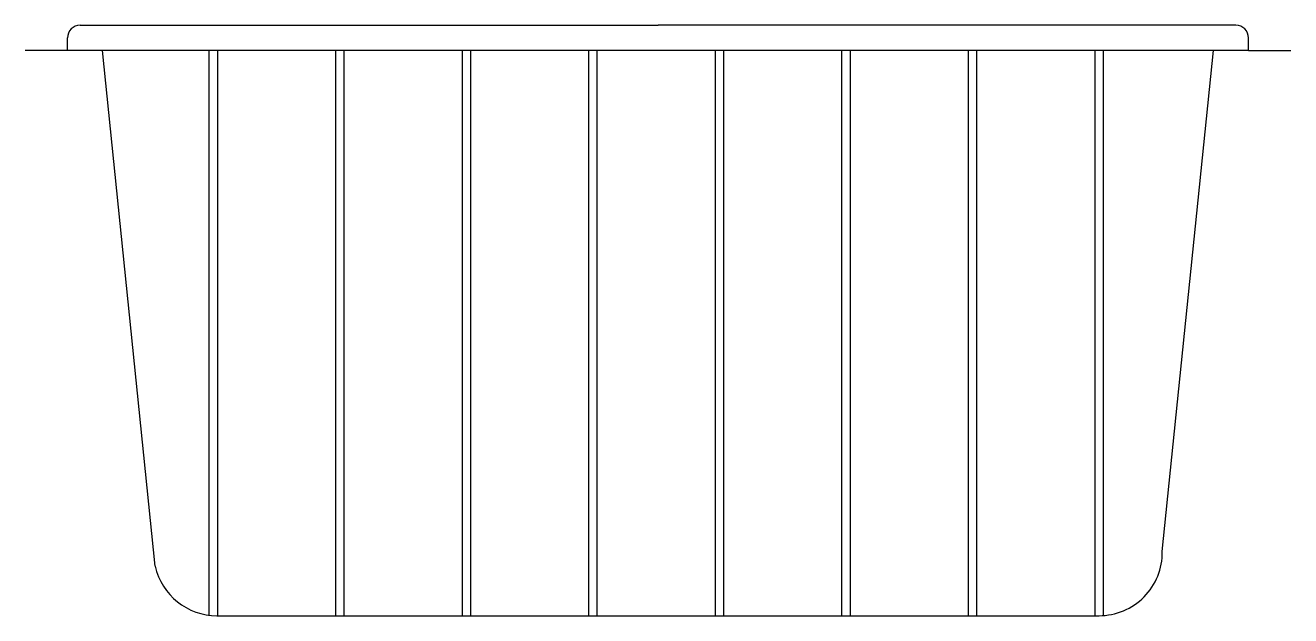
# Model space of a CAD drawing. Extents: x -1175.03 to -1172.03, y 342.66 to 344.06.
import ezdxf

# ---------------------------------------------------------------- set-up
doc = ezdxf.new("R2010")
doc.units = 0
doc.header["$LTSCALE"] = 10
doc.header["$MEASUREMENT"] = 0
doc.layers.add('Piscinas_Fibratec', color=4, linetype='CONTINUOUS')

msp = doc.modelspace()

# ---------------------------------------------------------------- linework, layer by layer
at = {"layer": 'Piscinas_Fibratec', "color": 2}
for p, q in [((-1174.9047, 344.056), (-1173.5347, 344.056)), ((-1172.1647, 344.056), (-1173.5347, 344.056)), ((-1174.9347, 343.996), (-1174.9347, 344.026)), ((-1174.9347, 343.996), (-1174.9347, 344.026)), ((-1172.1347, 343.996), (-1172.1347, 344.026)), ((-1174.9347, 343.996), (-1175.0347, 343.996)), ((-1172.1347, 343.996), (-1174.9347, 343.996)), ((-1172.1347, 343.996), (-1172.0347, 343.996))]:
    msp.add_line(p, q, dxfattribs=at)
at = {"layer": 'Piscinas_Fibratec'}
for p, q in [((-1174.7267, 342.7731), (-1174.8517, 343.996)), ((-1172.3392, 342.8078), (-1172.2178, 343.996)), ((-1174.5804, 342.656), (-1172.4892, 342.656))]:
    msp.add_line(p, q, dxfattribs=at)
at = {"layer": 'Piscinas_Fibratec', "color": 1}
for p, q in [((-1174.5994, 343.996), (-1174.5994, 342.656)), ((-1174.5794, 343.996), (-1174.5794, 342.656)), ((-1174.2994, 343.996), (-1174.2994, 342.656)), ((-1174.2794, 343.996), (-1174.2794, 342.656)), ((-1173.9994, 343.996), (-1173.9994, 342.656)), ((-1173.9794, 343.996), (-1173.9794, 342.656)), ((-1173.6994, 343.996), (-1173.6994, 342.656)), ((-1173.6794, 343.996), (-1173.6794, 342.656)), ((-1173.3994, 343.996), (-1173.3994, 342.656)), ((-1173.3794, 343.996), (-1173.3794, 342.656)), ((-1173.0994, 343.996), (-1173.0994, 342.656)), ((-1173.0794, 343.996), (-1173.0794, 342.656)), ((-1172.7994, 343.996), (-1172.7994, 342.656)), ((-1172.7794, 343.996), (-1172.7794, 342.656)), ((-1172.4994, 343.996), (-1172.4994, 342.656)), ((-1172.4794, 343.996), (-1172.4794, 342.656))]:
    msp.add_line(p, q, dxfattribs=at)
at = {"layer": 'Piscinas_Fibratec', "color": 2}
for centre, start, end in [((-1174.9047, 344.026), 90, 180), ((-1174.9047, 344.026), 90, 180), ((-1172.1647, 344.026), 0, 90)]:
    msp.add_arc(centre, 0.03, start, end, dxfattribs=at)
at = {"layer": 'Piscinas_Fibratec'}
for centre, start, end in [((-1172.4892, 342.806), 270, 0.7007), ((-1174.5804, 342.806), 192.6516, 270)]:
    msp.add_arc(centre, 0.15, start, end, dxfattribs=at)

doc.saveas('drawing.dxf')
